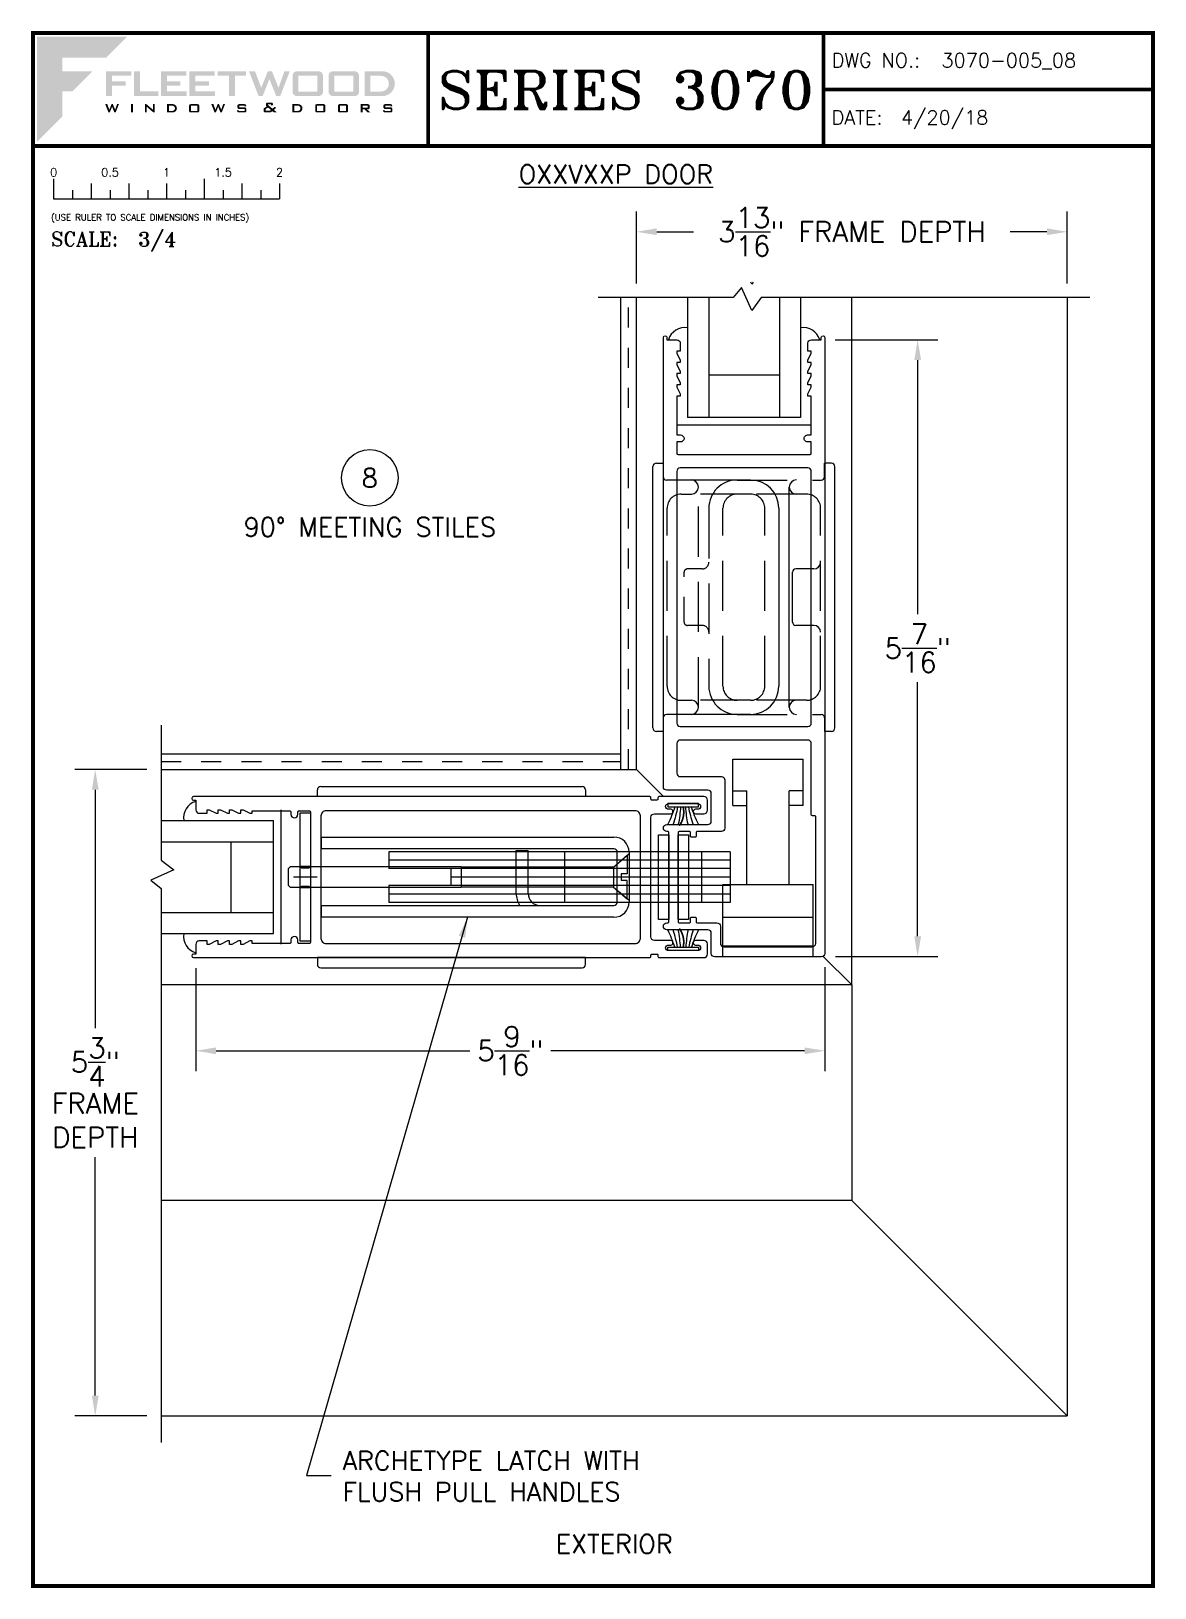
# Paper-space layout 'DETAIL 8' of a CAD drawing. Extents: x 0.3 to 7.8, y 0.1 to 10.4.
# The model-space entities are those that its viewports show. They can reach past a viewport. Long polylines and large blocks are cut down to what shows.
import ezdxf
from ezdxf.enums import TextEntityAlignment as Align

# ---------------------------------------------------------------- set-up
doc = ezdxf.new("R2010")
doc.units = 0
doc.header["$MEASUREMENT"] = 0
doc.linetypes.add('HIDDEN', pattern=[0.375, 0.25, -0.125])
doc.layers.get('0').update_dxf_attribs({"linetype": 'CONTINUOUS'})
doc.layers.get('DEFPOINTS').update_dxf_attribs({"color": 1, "linetype": 'CONTINUOUS'})
for name, color, linetype in [('DIM', 7, 'CONTINUOUS'), ('FLUSH_PULLS', 5, 'CONTINUOUS'), ('GLASS-VINYL', 7, 'CONTINUOUS'), ('MISC', 7, 'CONTINUOUS'), ('SEAL', 7, 'CONTINUOUS'), ('SILL-PAN', 7, 'CONTINUOUS'), ('TEXT', 7, 'CONTINUOUS'), ('VENT', 5, 'CONTINUOUS')]:
    doc.layers.add(name, color=color, linetype=linetype)
doc.layers.add('VP', color=40, linetype='CONTINUOUS', plot=False)
doc.layers.get('VP').off()
doc.styles.add('ROMANS', font='romans')
doc.styles.add('ROMANT', font='romant')
doc.styles.add('SIMPLEX-094', font='simplex.shx', dxfattribs={"height": 0.094})
doc.styles.get("Standard").update_dxf_attribs({"font": 'simplex.shx'})
doc.dimstyles.new('THREE-QUARTER SCALE', dxfattribs={"dimscale": 0.75, "dimtxt": 0.18, "dimasz": 0.18, "dimexe": 0.18, "dimexo": 0.125, "dimgap": 0.09, "dimtad": 0, "dimtih": 1, "dimtoh": 1, "dimdec": 4, "dimlfac": 1.333, "dimzin": 0, "dimdsep": 46, "dimlunit": 4, "dimtxsty": 'Standard', "dimcen": 0.09, "dimadec": 0, "dimazin": 0, "dimtfac": 1, "dimtdec": 4, "dimtofl": 0, "dimtmove": 0, "dimatfit": 3, "dimfxl": 0, "dimtolj": 1, "dimtzin": 0, "dimarcsym": 0})

# ---------------------------------------------------------------- blocks, each defined once
blk = doc.blocks.new('*D65')
at = {"layer": 'DEFPOINTS', "color": 0}
for p in [(5.548, 8.4), (6.188, 8.4), (5.549, 4.304)]:
    blk.add_point(p, dxfattribs=at)
at = {"layer": 'TEXT', "color": 0, "lineweight": -2}
for p, q in [((5.641, 8.4), (6.323, 8.4)), ((6.188, 8.265), (6.188, 6.577)), ((6.188, 4.439), (6.188, 6.127)), ((5.643, 4.304), (6.323, 4.304))]:
    blk.add_line(p, q, dxfattribs=at)
at = {"layer": 'TEXT', "color": 0}
for points in [[(6.166, 8.265), (6.211, 8.265), (6.188, 8.4)], [(6.166, 4.439), (6.211, 4.439), (6.188, 4.304)]]:
    blk.add_solid(points, dxfattribs=at)
at = {"layer": 'TEXT', "color": 0, "insert": (6.188, 6.352), "char_height": 0.135, "attachment_point": 5}
blk.add_mtext('\\A1;5{\\H1.000000x;\\S7/16;}"', dxfattribs=at)
blk = doc.blocks.new('*D66')
at = {"layer": 'DEFPOINTS', "color": 0}
for p in [(1.394, 4.321), (5.572, 4.326), (5.572, 3.679)]:
    blk.add_point(p, dxfattribs=at)
at = {"layer": 'TEXT', "color": 0, "lineweight": -2}
for p, q in [((1.394, 4.227), (1.394, 3.544)), ((5.572, 4.233), (5.572, 3.544)), ((1.529, 3.679), (3.213, 3.679)), ((5.437, 3.679), (3.753, 3.679))]:
    blk.add_line(p, q, dxfattribs=at)
at = {"layer": 'TEXT', "color": 0}
for points in [[(1.529, 3.701), (1.529, 3.656), (1.394, 3.679)], [(5.437, 3.701), (5.437, 3.656), (5.572, 3.679)]]:
    blk.add_solid(points, dxfattribs=at)
at = {"layer": 'TEXT', "color": 0, "insert": (3.483, 3.679), "char_height": 0.135, "attachment_point": 5}
blk.add_mtext('\\A1;5{\\H1.000000x;\\S9/16;}"', dxfattribs=at)
blk = doc.blocks.new('Fleetwood_Logo_6-10-15')
h = blk.add_hatch(color=154)
h.dxf.hatch_style = 1
h.paths.add_polyline_path([(0.2526, -0.0017), (0.0019, -0.0017), (0.0019, -0.2942), (0.0725, -0.2236), (0.0725, -0.1535), (0.1007, -0.1535), (0.1567, -0.0976), (0.0725, -0.0976), (0.0725, -0.0596), (0.1946, -0.0596)])
h = blk.add_hatch(color=251)
h.dxf.hatch_style = 1
h.paths.add_polyline_path([(0.2487, -0.1256), (0.2112, -0.1256), (0.2112, -0.1102), (0.2647, -0.1102), (0.2647, -0.0976), (0.1946, -0.0976), (0.1946, -0.1667), (0.2112, -0.1667), (0.2112, -0.1377), (0.2487, -0.1377)])
h = blk.add_hatch(color=251)
h.dxf.hatch_style = 1
h.paths.add_polyline_path([(0.2886, -0.0976), (0.272, -0.0976), (0.272, -0.1667), (0.3401, -0.1667), (0.3401, -0.1535), (0.2886, -0.1535)])
h = blk.add_hatch(color=251)
h.dxf.hatch_style = 1
h.paths.add_polyline_path([(0.4175, -0.0976), (0.3474, -0.0976), (0.3474, -0.1667), (0.4185, -0.1667), (0.4185, -0.1534), (0.364, -0.1534), (0.364, -0.1377), (0.4015, -0.1377), (0.4015, -0.1256), (0.364, -0.1256), (0.364, -0.1102), (0.4175, -0.1102)])
h = blk.add_hatch(color=251)
h.dxf.hatch_style = 1
h.paths.add_polyline_path([(0.4965, -0.0976), (0.4264, -0.0976), (0.4264, -0.1667), (0.4975, -0.1667), (0.4975, -0.1534), (0.443, -0.1534), (0.443, -0.1377), (0.4804, -0.1377), (0.4804, -0.1256), (0.443, -0.1256), (0.443, -0.1102), (0.4965, -0.1102)])
h = blk.add_hatch(color=251)
h.dxf.hatch_style = 1
h.paths.add_polyline_path([(0.5842, -0.0976), (0.5054, -0.0976), (0.5054, -0.1102), (0.5365, -0.1102), (0.5365, -0.1667), (0.5531, -0.1667), (0.5531, -0.1102), (0.5842, -0.1102)])
h = blk.add_hatch(color=251)
h.dxf.hatch_style = 1
h.paths.add_polyline_path([(0.6089, -0.0976), (0.5921, -0.0976), (0.6188, -0.1667), (0.63, -0.1667), (0.6489, -0.1192), (0.6679, -0.1667), (0.6789, -0.1667), (0.7056, -0.0976), (0.6908, -0.0976), (0.6742, -0.1433), (0.6558, -0.0976), (0.6446, -0.0976), (0.6261, -0.1433)])
h = blk.add_hatch(color=251)
h.dxf.hatch_style = 1
h.paths.add_polyline_path([(0.7853, -0.0976), (0.726, -0.0976, 0.414214), (0.7133, -0.1102), (0.7133, -0.154, 0.414214), (0.726, -0.1667), (0.7853, -0.1667, 0.414214), (0.798, -0.154), (0.798, -0.1102, 0.414214)])
h.paths.add_polyline_path([(0.7819, -0.1102), (0.7819, -0.154), (0.7294, -0.154), (0.7294, -0.1102)], flags=16)
h = blk.add_hatch(color=251)
h.dxf.hatch_style = 1
h.paths.add_polyline_path([(0.8856, -0.0976), (0.8262, -0.0976, 0.414214), (0.8136, -0.1102), (0.8136, -0.154, 0.414214), (0.8262, -0.1667), (0.8856, -0.1667, 0.414214), (0.8982, -0.154), (0.8982, -0.1102, 0.414214)])
h.paths.add_polyline_path([(0.8822, -0.1102), (0.8822, -0.154), (0.8296, -0.154), (0.8296, -0.1102)], flags=16)
h = blk.add_hatch(color=251)
h.dxf.hatch_style = 1
h.paths.add_polyline_path([(0.9632, -0.0976), (0.914, -0.0976), (0.914, -0.1667), (0.9632, -0.1667, 1)])
h.paths.add_polyline_path([(0.9301, -0.1102), (0.9593, -0.1102, -1), (0.9593, -0.154), (0.9301, -0.154)], flags=16)
h = blk.add_hatch(color=7)
h.dxf.hatch_style = 1
h.paths.add_polyline_path([(0.2301, -0.1891), (0.2251, -0.1891), (0.2196, -0.2043), (0.2134, -0.1891), (0.2097, -0.1891), (0.2035, -0.2043), (0.1978, -0.1891), (0.1922, -0.1891), (0.2011, -0.2121), (0.2048, -0.2121), (0.2112, -0.1963), (0.2175, -0.2121), (0.2212, -0.2121)])
h = blk.add_hatch(color=7)
h.dxf.hatch_style = 1
h.paths.add_polyline_path([(0.2691, -0.1891), (0.2637, -0.1891), (0.2637, -0.2118), (0.2637, -0.2121), (0.2691, -0.2121)])
h = blk.add_hatch(color=7)
h.dxf.hatch_style = 1
h.paths.add_polyline_path([(0.3077, -0.1964), (0.3259, -0.2121), (0.3298, -0.2121), (0.3298, -0.1891), (0.325, -0.1891), (0.325, -0.2047), (0.3067, -0.1891), (0.3029, -0.1891), (0.3029, -0.2121), (0.3077, -0.2121)])
h = blk.add_hatch(color=7)
h.dxf.hatch_style = 1
h.paths.add_polyline_path([(0.3801, -0.1891), (0.3637, -0.1891), (0.3637, -0.2121), (0.3801, -0.2121, 1)])
h.paths.add_polyline_path([(0.3691, -0.2079), (0.3691, -0.1933), (0.3788, -0.1933, -1), (0.3788, -0.2079)], flags=16)
h = blk.add_hatch(color=7)
h.dxf.hatch_style = 1
h.paths.add_polyline_path([(0.4537, -0.2079), (0.4537, -0.1933, 0.414214), (0.4495, -0.1891), (0.4297, -0.1891, 0.414214), (0.4255, -0.1933), (0.4255, -0.2079, 0.414214), (0.4297, -0.2121), (0.4495, -0.2121, 0.414214)])
h.paths.add_polyline_path([(0.4308, -0.2079), (0.4308, -0.1933), (0.4484, -0.1933), (0.4484, -0.2079)], flags=16)
h = blk.add_hatch(color=7)
h.dxf.hatch_style = 1
h.paths.add_polyline_path([(0.5253, -0.1891), (0.5203, -0.1891), (0.5148, -0.2043), (0.5087, -0.1891), (0.5049, -0.1891), (0.4988, -0.2043), (0.493, -0.1891), (0.4874, -0.1891), (0.4963, -0.2121), (0.5001, -0.2121), (0.5064, -0.1963), (0.5127, -0.2121), (0.5164, -0.2121)])
h = blk.add_hatch(color=7)
h.dxf.hatch_style = 1
h.paths.add_polyline_path([(0.5801, -0.1891), (0.5643, -0.1891, 0.414214), (0.56, -0.1933), (0.56, -0.1981, 0.414214), (0.5643, -0.2024), (0.58, -0.2024), (0.58, -0.2078), (0.5637, -0.2078), (0.5637, -0.2052), (0.5591, -0.2062), (0.5591, -0.2078, 0.414214), (0.5634, -0.2121), (0.5805, -0.2121, 0.414214), (0.5848, -0.2078), (0.5848, -0.2024, 0.414214), (0.5805, -0.1982), (0.5648, -0.1982), (0.5648, -0.193), (0.5798, -0.193), (0.5798, -0.1958), (0.5843, -0.1948), (0.5843, -0.1933, 0.414214)])
h = blk.add_hatch(color=7)
h.dxf.hatch_style = 1
h.paths.add_polyline_path([(0.645, -0.1913, -0.222262), (0.6447, -0.1906), (0.6447, -0.1892), (0.6535, -0.1892), (0.6535, -0.193), (0.6587, -0.1918), (0.6587, -0.189, 0.414214), (0.6544, -0.1847), (0.6437, -0.1847, 0.414214), (0.6394, -0.189), (0.6394, -0.1922, 0.222262), (0.6407, -0.1948), (0.6415, -0.1955), (0.6345, -0.1998, 0.260684), (0.6329, -0.2027), (0.6329, -0.2078, 0.414214), (0.6372, -0.2121), (0.6514, -0.2121, 0.17577), (0.6536, -0.2113), (0.657, -0.2085), (0.6614, -0.2121), (0.6699, -0.2121), (0.6613, -0.2049), (0.6676, -0.1997), (0.6637, -0.1964), (0.6574, -0.2017)])
h.paths.add_polyline_path([(0.6532, -0.2052), (0.6509, -0.2072, -0.17577), (0.6502, -0.2074), (0.6382, -0.2074), (0.6382, -0.2033, -0.260684), (0.6387, -0.2025), (0.6451, -0.1985)], flags=16)
h = blk.add_hatch(color=7)
h.dxf.hatch_style = 1
h.paths.add_polyline_path([(0.7294, -0.1891), (0.713, -0.1891), (0.713, -0.2121), (0.7294, -0.2121, 1)])
h.paths.add_polyline_path([(0.7184, -0.2079), (0.7184, -0.1933), (0.7281, -0.1933, -1), (0.7281, -0.2079)], flags=16)
h = blk.add_hatch(color=7)
h.dxf.hatch_style = 1
h.paths.add_polyline_path([(0.8045, -0.2079), (0.8045, -0.1933, 0.414214), (0.8003, -0.1891), (0.7805, -0.1891, 0.414214), (0.7763, -0.1933), (0.7763, -0.2079, 0.414214), (0.7805, -0.2121), (0.8003, -0.2121, 0.414214)])
h.paths.add_polyline_path([(0.7816, -0.2079), (0.7816, -0.1933), (0.7992, -0.1933), (0.7992, -0.2079)], flags=16)
h = blk.add_hatch(color=7)
h.dxf.hatch_style = 1
h.paths.add_polyline_path([(0.8678, -0.2079), (0.8678, -0.1933, 0.414214), (0.8636, -0.1891), (0.8438, -0.1891, 0.414214), (0.8396, -0.1933), (0.8396, -0.2079, 0.414214), (0.8438, -0.2121), (0.8636, -0.2121, 0.414214)])
h.paths.add_polyline_path([(0.8449, -0.2079), (0.8449, -0.1933), (0.8624, -0.1933), (0.8624, -0.2079)], flags=16)
h = blk.add_hatch(color=7)
h.dxf.hatch_style = 1
h.paths.add_polyline_path([(0.9277, -0.1993), (0.9277, -0.1933, 0.414214), (0.9235, -0.1891), (0.9028, -0.1891), (0.9028, -0.2121), (0.9082, -0.2121), (0.9082, -0.2035), (0.9131, -0.2035), (0.9224, -0.2121), (0.9303, -0.2121), (0.9197, -0.2035), (0.9235, -0.2035, 0.414214)])
h.paths.add_polyline_path([(0.9082, -0.1993), (0.9082, -0.1933), (0.9214, -0.1933, -0.414214), (0.9224, -0.1943), (0.9224, -0.1983, -0.414214), (0.9214, -0.1993)], flags=16)
h = blk.add_hatch(color=7)
h.dxf.hatch_style = 1
h.paths.add_polyline_path([(0.9867, -0.1982), (0.971, -0.1982), (0.971, -0.193), (0.9859, -0.193), (0.9859, -0.1958), (0.9905, -0.1948), (0.9905, -0.1933, 0.414214), (0.9863, -0.1891), (0.9705, -0.1891, 0.414214), (0.9662, -0.1933), (0.9662, -0.1981, 0.414214), (0.9705, -0.2024), (0.9862, -0.2024), (0.9862, -0.2078), (0.9699, -0.2078), (0.9699, -0.2052), (0.9653, -0.2062), (0.9653, -0.2078, 0.414214), (0.9696, -0.2121), (0.9867, -0.2121, 0.414214), (0.991, -0.2078), (0.991, -0.2024, 0.414214)])
blk = doc.blocks.new('A-SIZE_P')
at = {"const_width": 0.025}
blk.add_lwpolyline([(0.313, 0.125), (7.751, 0.125), (7.751, 10.437), (0.313, 10.437)], close=True, dxfattribs=at)
for points in [[(2.938, 10.437), (2.938, 9.687)], [(5.563, 10.437), (5.563, 9.687)], [(5.563, 10.062), (7.751, 10.062)], [(0.313, 9.687), (7.751, 9.687)]]:
    blk.add_lwpolyline(points, dxfattribs=at)
at = {"xscale": 2.387023416083395, "yscale": 2.387023416083395, "zscale": 2.387023416083395}
blk.add_blockref('Fleetwood_Logo_6-10-15', (0.334, 10.416), dxfattribs=at)
for s, style, p in [('DWG NO.:', 'SIMPLEX-094', (5.617, 10.209)), ('DATE:', 'SIMPLEX-094', (5.616, 9.829)), ('SCALE:', 'ROMANT', (0.433, 9.022))]:
    blk.add_text(s, height=0.094, dxfattribs=dict(style=style)).set_placement(p)
for tag, p, style in [('DWG_NO', (6.346, 10.209), 'SIMPLEX-094'), ('DATE', (6.077, 9.829), 'SIMPLEX-094'), ('SCALE', (1.011, 9.02), 'ROMANT')]:
    blk.add_attdef(tag, p, '', height=0.094, dxfattribs=dict(style=style))
for tag, height, style, width, p, p2 in [('DWG_NO_F', 0.094, 'SIMPLEX-094', 1.745692, (6.347, 10.209), (7.683, 10.209)), ('PRODUCT', 0.25, 'ROMANT', 1.390728, (3.001, 9.934), (5.5, 9.934))]:
    blk.add_attdef(tag, text='', height=height, dxfattribs=dict(style=style, width=width)).set_placement(p, p2, align=Align.FIT)
blk = doc.blocks.new('*D111')
at = {"layer": 'DEFPOINTS', "color": 0}
for p in [(1.164, 5.547), (0.726, 1.254), (1.164, 1.254)]:
    blk.add_point(p, dxfattribs=at)
at = {"layer": 'TEXT', "color": 0, "lineweight": -2}
for p, q in [((1.07, 5.547), (0.591, 5.547)), ((0.726, 5.412), (0.726, 3.828)), ((0.726, 1.389), (0.726, 2.973)), ((1.07, 1.254), (0.591, 1.254))]:
    blk.add_line(p, q, dxfattribs=at)
at = {"layer": 'TEXT', "color": 0}
for points in [[(0.704, 5.412), (0.749, 5.412), (0.726, 5.547)], [(0.704, 1.389), (0.749, 1.389), (0.726, 1.254)]]:
    blk.add_solid(points, dxfattribs=at)
at = {"layer": 'TEXT', "color": 0, "insert": (0.726, 3.401), "char_height": 0.135, "attachment_point": 5}
blk.add_mtext('\\A1;5{\\H1.000000x;\\S3/4;}"\\PFRAME\\PDEPTH', dxfattribs=at)
blk = doc.blocks.new('*D112')
at = {"layer": 'DEFPOINTS', "color": 0}
for p in [(7.182, 9.117), (4.32, 8.68), (7.182, 8.68)]:
    blk.add_point(p, dxfattribs=at)
at = {"layer": 'MISC', "color": 0, "lineweight": -2}
for p, q in [((4.32, 8.774), (4.32, 9.252)), ((7.182, 8.774), (7.182, 9.252)), ((4.455, 9.117), (4.7, 9.117)), ((7.047, 9.117), (6.802, 9.117))]:
    blk.add_line(p, q, dxfattribs=at)
at = {"layer": 'MISC', "color": 0}
for points in [[(4.455, 9.14), (4.455, 9.095), (4.32, 9.117)], [(7.047, 9.14), (7.047, 9.095), (7.182, 9.117)]]:
    blk.add_solid(points, dxfattribs=at)
at = {"layer": 'MISC', "color": 0, "insert": (5.751, 9.117), "char_height": 0.135, "attachment_point": 5}
blk.add_mtext('\\A1;3{\\H1.000000x;\\S13/16;}" FRAME DEPTH', dxfattribs=at)
blk = doc.blocks.new('Three Quarter')
for p, q in [((0.137, -0.219), (0.137, -0.35)), ((0.262, -0.294), (0.262, -0.35)), ((0.387, -0.249), (0.387, -0.35)), ((0.512, -0.294), (0.512, -0.35)), ((0.637, -0.249), (0.637, -0.35)), ((0.762, -0.294), (0.762, -0.35)), ((0.887, -0.249), (0.887, -0.35)), ((1.012, -0.294), (1.012, -0.35)), ((1.137, -0.219), (1.137, -0.35)), ((1.262, -0.294), (1.262, -0.35)), ((1.387, -0.249), (1.387, -0.35)), ((1.512, -0.294), (1.512, -0.35)), ((1.637, -0.249), (1.637, -0.35)), ((0.137, -0.35), (1.637, -0.35))]:
    blk.add_line(p, q)
for s, p in [('0', (0.137, -0.219)), ('0.5', (0.512, -0.219)), ('1', (0.887, -0.219)), ('1.5', (1.262, -0.219)), ('2', (1.637, -0.219))]:
    blk.add_text(s, height=0.055).set_placement(p, align=Align.BOTTOM_CENTER)
at = {"style": 'ROMANS'}
blk.add_text('(USE RULER TO SCALE DIMENSIONS IN INCHES)', height=0.04115, dxfattribs=at).set_placement((0.12, -0.495))
blk = doc.blocks.new('sectball')
blk.add_circle((0, 0), 0.125)
blk.add_attdef('NO', text='', height=0.062).set_placement((0, 0), align=Align.MIDDLE_CENTER)
for tag, p in [('LINE1', (0, -0.2588)), ('LINE2', (0, -0.3864)), ('LINE3', (0, -0.5214))]:
    blk.add_attdef(tag, text='', height=0.078).set_placement(p, align=Align.CENTER)
blk = doc.blocks.new('A$C38BD2A69')
at = {"layer": 'FLUSH_PULLS'}
for p, q in [((0, 0.03), (0, 2.345)), ((0.03, 2.375), (0.09, 2.375)), ((0.09, 2.375), (0.09, 0)), ((0.865, 2.225), (0.12, 2.225)), ((1.115, 1.975), (1.115, 0.4)), ((0.865, 0.15), (0.12, 0.15)), ((0.09, 0), (0.03, 0))]:
    blk.add_line(p, q, dxfattribs=at)
at = {"layer": 'FLUSH_PULLS', "linetype": 'HIDDEN'}
for p, q in [((0.25, 2.1), (0.34, 2.1)), ((0.865, 2.1), (0.34, 2.1)), ((0.403, 0.213), (0.403, 2.163)), ((0.125, 0.4), (0.125, 1.975)), ((0.99, 0.4), (0.99, 1.975)), ((0.25, 0.275), (0.34, 0.275)), ((0.865, 0.275), (0.34, 0.275))]:
    blk.add_line(p, q, dxfattribs=at)
at = {"layer": 'FLUSH_PULLS'}
for centre, radius, start, end in [((0.03, 2.345), 0.03, 90, 180), ((0.12, 2.255), 0.03, 180, 270), ((0.34, 2.163), 0.0625, 0, 90), ((0.865, 1.975), 0.25, 0, 90), ((0.34, 2.163), 0.0625, 270, 0), ((0.865, 0.4), 0.25, 270, 0), ((0.12, 0.12), 0.03, 90, 180), ((0.34, 0.213), 0.0625, 0, 90), ((0.34, 0.213), 0.0625, 270, 360), ((0.03, 0.03), 0.03, 180, 270)]:
    blk.add_arc(centre, radius, start, end, dxfattribs=at)
at = {"layer": 'FLUSH_PULLS', "linetype": 'HIDDEN'}
for centre, start, end in [((0.25, 1.975), 90, 180), ((0.865, 1.975), 0, 90), ((0.25, 0.4), 180, 270), ((0.865, 0.4), 270, 0)]:
    blk.add_arc(centre, 0.125, start, end, dxfattribs=at)
blk = doc.blocks.new('A$C1E0F2519')
at = {"layer": 'FLUSH_PULLS'}
for p, q in [((1.245, 2.255), (1.245, 2.375)), ((1.305, 2.375), (1.245, 2.375)), ((1.335, 0.03), (1.335, 2.345)), ((0.932, 0.213), (0.932, 2.163)), ((1.245, 0.12), (1.245, 0)), ((1.305, 0), (1.245, 0))]:
    blk.add_line(p, q, dxfattribs=at)
at = {"layer": 'FLUSH_PULLS', "linetype": 'HIDDEN'}
for p, q in [((0.47, 2.225), (1.215, 2.225)), ((1.085, 2.1), (0.47, 2.1)), ((0.995, 2.1), (0.995, 2.1)), ((0.22, 1.975), (0.22, 0.4)), ((0.345, 0.4), (0.345, 1.975)), ((1.21, 0.4), (1.21, 1.975)), ((1.085, 0.275), (0.47, 0.275)), ((0.47, 0.15), (1.215, 0.15)), ((0.995, 0.275), (0.995, 0.275))]:
    blk.add_line(p, q, dxfattribs=at)
at = {"layer": 'FLUSH_PULLS', "linetype": 'HIDDEN', "ltscale": 0.5}
for p, q in [((0, 0.968), (0, 1.408)), ((0.16, 1.438), (0.03, 1.438)), ((0.16, 0.938), (0.03, 0.938))]:
    blk.add_line(p, q, dxfattribs=at)
at = {"layer": 'FLUSH_PULLS', "ltscale": 0.5}
for p, q in [((0.96, 0.968), (0.96, 1.408)), ((1.15, 1.438), (0.99, 1.438)), ((1.15, 0.938), (0.99, 0.938))]:
    blk.add_line(p, q, dxfattribs=at)
at = {"layer": 'FLUSH_PULLS'}
for centre, radius, start, end in [((1.305, 2.345), 0.03, 0, 90), ((0.995, 2.163), 0.0625, 90, 180), ((1.215, 2.255), 0.03, 270, 0), ((0.995, 2.163), 0.0625, 180, 270), ((0.995, 0.213), 0.0625, 90, 180), ((0.995, 0.213), 0.0625, 180, 270), ((1.215, 0.12), 0.03, 0, 90), ((1.215, 0.12), 0.03, 0, 90), ((1.305, 0.03), 0.03, 270, 0)]:
    blk.add_arc(centre, radius, start, end, dxfattribs=at)
at = {"layer": 'FLUSH_PULLS', "linetype": 'HIDDEN'}
for centre, radius, start, end in [((0.47, 1.975), 0.25, 90, 180), ((0.47, 1.975), 0.125, 90, 180), ((1.085, 1.975), 0.125, 0, 90), ((0.47, 0.4), 0.25, 180, 270), ((0.47, 0.4), 0.125, 180, 270), ((1.085, 0.4), 0.125, 270, 0)]:
    blk.add_arc(centre, radius, start, end, dxfattribs=at)
at = {"layer": 'FLUSH_PULLS', "linetype": 'HIDDEN', "ltscale": 0.5}
for centre, radius, start, end in [((0.03, 1.408), 0.03, 90, 180), ((0.16, 1.498), 0.06, 270, 0), ((0.03, 0.968), 0.03, 180, 270), ((0.16, 0.878), 0.06, 0, 90)]:
    blk.add_arc(centre, radius, start, end, dxfattribs=at)
at = {"layer": 'FLUSH_PULLS', "ltscale": 0.5}
for centre, radius, start, end in [((0.99, 1.408), 0.03, 90, 180), ((1.15, 1.498), 0.06, 270, 0), ((0.99, 0.968), 0.03, 180, 270), ((1.15, 0.878), 0.06, 0, 90)]:
    blk.add_arc(centre, radius, start, end, dxfattribs=at)
blk = doc.blocks.new('A$C2C4402B8')
at = {"color": 7, "linetype": 'Continuous'}
for p, q in [((0, 0.8), (0.64, 0.8)), ((0, 0), (0, 0.8)), ((0.094, 0), (0.094, 0.8)), ((0.349, 0), (0.349, 0.8)), ((0.64, 0.8), (0.64, 0)), ((1.341, 0.713), (1.75, 0.713)), ((1.341, 0.713), (1.341, 0.588)), ((1.471, 0.713), (1.471, 0.588)), ((1.75, 0.713), (1.75, 0.088)), ((0.64, 0.588), (1.471, 0.588)), ((0.64, 0.213), (1.471, 0.213)), ((1.341, 0.088), (1.341, 0.213)), ((1.471, 0.088), (1.471, 0.213)), ((0, 0), (0.64, 0)), ((1.341, 0.088), (1.75, 0.088))]:
    blk.add_line(p, q, dxfattribs=at)
blk = doc.blocks.new('3771 CORNER LEAD STILE')
for points in [[(0.932, -0.038), (0.932, 0.69, -0.414214), (0.992, 0.75), (1.48, 0.75, -0.414214), (1.54, 0.69), (1.54, -0.04, 0.414214), (1.6, -0.1), (9.515, -0.1), (9.555, -0.1, 0.999996), (9.555, -0.036), (9.515, -0.036), (9.515, 0.138, 0.414214), (9.453, 0.2), (9.315, 0.2), (9.315, 0.14), (9.275, 0.14), (9.155, 0.2), (9.115, 0.2), (9.115, 0.14), (9.075, 0.14), (8.955, 0.2), (8.915, 0.2), (8.915, 0.14), (8.875, 0.14), (8.755, 0.2), (8.715, 0.2), (8.715, 0.14), (8.675, 0.14), (8.555, 0.2), (8.515, 0.2), (8.515, 0.14), (7.829, 0.14), (7.829, 0.204, 0.999996), (7.705, 0.204), (7.705, 0.14), (7.505, 0.14, -0.414214), (7.485, 0.16), (7.485, 2.5, -0.414214), (7.505, 2.52), (7.705, 2.52), (7.705, 2.456, 1.000005), (7.829, 2.456), (7.829, 2.52), (8.515, 2.52), (8.515, 2.46), (8.555, 2.46), (8.675, 2.52), (8.715, 2.52), (8.715, 2.46), (8.755, 2.46), (8.875, 2.52), (8.915, 2.52), (8.915, 2.46), (8.955, 2.46), (9.075, 2.52), (9.115, 2.52), (9.115, 2.46), (9.155, 2.46), (9.275, 2.52), (9.315, 2.52), (9.315, 2.46), (9.453, 2.46, 0.414214), (9.515, 2.522), (9.515, 2.696), (9.555, 2.696, 1), (9.555, 2.76), (-1.353, 2.76, 0.414214), (-1.413, 2.7), (-1.413, 0.81, 0.414214), (-1.353, 0.75), (-0.992, 0.75, -0.414214), (-0.932, 0.69), (-0.932, -0.038, 1), (-0.808, -0.038), (-0.808, -0.02, -0.414214), (-0.788, 0), (0.788, 0, -0.414214), (0.808, -0.02), (0.808, -0.038, 1)], [(0.788, 0.48), (0.728, 0.48, 0.414214), (0.708, 0.46), (0.708, 0.4, 0.414214), (0.728, 0.38), (0.788, 0.38, -0.414214), (0.808, 0.36), (0.808, 0.18, -0.414214), (0.788, 0.16), (-0.788, 0.16, -0.414214), (-0.808, 0.18), (-0.808, 0.36, -0.414214), (-0.788, 0.38), (-0.728, 0.38, 0.414214), (-0.708, 0.4), (-0.708, 0.46, 0.414214), (-0.728, 0.48), (-0.788, 0.48, -0.414214), (-0.808, 0.5), (-0.808, 0.85, 0.414214), (-0.868, 0.91), (-1.173, 0.91, -0.414214), (-1.233, 0.97), (-1.233, 2.53, -0.381225), (-1.173, 2.6), (1.067, 2.6, -0.414214), (1.087, 2.58), (1.087, 2.54, 0.414214), (1.107, 2.52), (2.367, 2.52, -0.414214), (2.427, 2.46), (2.427, 0.2, -0.414214), (2.367, 0.14), (1.84, 0.14, -0.414214), (1.78, 0.2), (1.78, 0.93, 0.414214), (1.72, 0.99), (0.868, 0.99, 0.414214), (0.808, 0.93), (0.808, 0.5, -0.414214)], [(2.727, 0.14, -0.414214), (2.667, 0.2), (2.667, 2.46, -0.414214), (2.727, 2.52), (7.185, 2.52, -0.414214), (7.245, 2.46), (7.245, 0.2, -0.414214), (7.185, 0.14)]]:
    blk.add_lwpolyline(points, format="xyb", close=True)
blk = doc.blocks.new('*U136')
for centre, radius, start, end in [((-0.303, 1.135), 1.112, 287.4409, 295.9325), ((-0.19, 1.188), 1.16, 280.9256, 288.7507), ((-0.031, 1.124), 1.102, 273.1709, 281.1969), ((-0.031, -1.124), 1.102, 78.8031, 86.8291), ((-0.19, -1.188), 1.16, 71.2493, 79.0744), ((-0.303, -1.135), 1.112, 64.0675, 72.5591)]:
    blk.add_arc(centre, radius, start, end)
at = {"layer": 'SEAL'}
blk.add_lwpolyline([(0, -0.135), (0, 0.135), (0.03, 0.135), (0.03, -0.135)], close=True, dxfattribs=at)
at = {"layer": 'SEAL', "const_width": 0.015}
blk.add_lwpolyline([(0.03, 0, 0.219791), (0.196, 0.034)], format="xyb", dxfattribs=at)
at = {"flags": 9}
for tag, p in [('MANUFACTURER_PART_#', (0, -0.199)), ('FLEETWOOD_PART_#', (-0.001, -0.249))]:
    blk.add_attdef(tag, p, '', height=0.0312, dxfattribs=at)
blk = doc.blocks.new('Archetype_Latch_for_3707')
for p, q in [((-2.954, 0.713), (-2.954, 0.773)), ((-0.579, 0.713), (-2.954, 0.713)), ((-2.924, 0.803), (-0.609, 0.803)), ((-0.579, 0.773), (-0.579, 0.713)), ((-3.106, -0.568), (-3.106, 0.568)), ((-3.106, 0.568), (-3.016, 0.568)), ((-3.016, 0.568), (-3.016, -0.568)), ((-2.918, 0.25), (-2.918, 0.355)), ((-2.918, 0.355), (-0.328, 0.355)), ((-0.328, 0.25), (-2.918, 0.25)), ((0.7, 0.225), (-2.32, 0.225)), ((-2.32, 0.225), (-2.32, 0.075)), ((0.7, 0.15), (-2.32, 0.15)), ((-1.193, 0.235), (-1.088, 0.235)), ((-1.193, -0.145), (-1.193, 0.235)), ((-1.088, -0.145), (-1.088, 0.235)), ((-0.762, -0.225), (-0.762, 0.225)), ((-0.332, 0.089), (-0.211, 0.193)), ((-0.298, -0.22), (-0.298, 0.22)), ((-0.211, 0.193), (-0.211, 0.03)), ((-0.193, 0.22), (-0.193, -0.22)), ((0.45, -0.225), (0.45, 0.225)), ((0.7, 0.225), (0.7, -0.225)), ((-3.211, 0.075), (-3.193, 0.093)), ((-3.211, -0.075), (-3.211, 0.075)), ((-3.193, 0.093), (-1.68, 0.093)), ((0.7, 0.075), (-2.32, 0.075)), ((-1.768, -0.075), (-1.768, 0.075)), ((0.7, 0), (-1.768, 0)), ((-1.68, 0.093), (-1.68, -0.093)), ((-0.332, 0.089), (-1.68, 0.089)), ((-0.332, 0.089), (-0.332, -0.089)), ((-0.264, 0.03), (-0.264, -0.03)), ((-0.211, 0.03), (-0.264, 0.03)), ((-3.193, -0.093), (-3.211, -0.075)), ((-1.68, -0.093), (-3.193, -0.093)), ((0.7, -0.075), (-2.32, -0.075)), ((-2.32, -0.075), (-2.32, -0.225)), ((-0.332, -0.089), (-1.68, -0.089)), ((-0.332, -0.089), (-0.211, -0.192)), ((-0.211, -0.03), (-0.264, -0.03)), ((-0.211, -0.192), (-0.211, -0.03)), ((-2.918, -0.355), (-2.918, -0.25)), ((-2.918, -0.25), (-0.328, -0.25)), ((0.7, -0.15), (-2.32, -0.15)), ((0.7, -0.225), (-2.32, -0.225)), ((-0.328, -0.355), (-2.918, -0.355)), ((-0.328, -0.355), (-0.983, -0.355)), ((-3.016, -0.568), (-3.106, -0.568)), ((-0.579, -0.713), (-2.954, -0.713)), ((-2.954, -0.713), (-2.954, -0.773)), ((-2.924, -0.803), (-0.609, -0.803)), ((-0.579, -0.773), (-0.579, -0.713))]:
    blk.add_line(p, q)
at = {"ltscale": 0.5}
for p, q in [((-0.193, 0.205), (-0.286, 0.125)), ((-3.016, 0.095), (-3.106, 0.095)), ((-3.106, 0.095), (-3.091, 0.08)), ((-3.031, 0.08), (-3.091, 0.08)), ((-3.016, 0.095), (-3.031, 0.08)), ((-3.091, -0.08), (-3.106, -0.095)), ((-3.016, -0.095), (-3.106, -0.095)), ((-3.091, -0.08), (-3.031, -0.08)), ((-3.031, -0.08), (-3.016, -0.095)), ((-0.286, -0.125), (-0.193, -0.205))]:
    blk.add_line(p, q, dxfattribs=at)
at = {"ltscale": 0.3}
blk.add_line((-2.956, 0), (-3.166, 0), dxfattribs=at)
for centre, radius, start, end in [((-2.924, 0.773), 0.03, 90, 180), ((-0.609, 0.773), 0.03, 0, 90), ((-0.328, 0.22), 0.135, 0, 90), ((-0.328, 0.22), 0.03, 360, 90), ((-0.983, -0.145), 0.21, 180, 210), ((-0.983, -0.145), 0.105, 180, 270), ((-0.328, -0.22), 0.03, 270, 360), ((-0.328, -0.22), 0.135, 270, 0), ((-2.924, -0.773), 0.03, 180, 270), ((-0.609, -0.773), 0.03, 270, 360)]:
    blk.add_arc(centre, radius, start, end)
blk = doc.blocks.new('3707_Lock_Stile_Archetype_Female_Yoke_wLatch')
for points in [[(-4.031, 0.681), (-4.031, 0.596, 0.414214), (-4, 0.565), (-3.931, 0.565), (-3.931, 0.597), (-3.911, 0.597), (-3.851, 0.565), (-3.831, 0.565), (-3.831, 0.597), (-3.811, 0.597), (-3.751, 0.565), (-3.731, 0.565), (-3.731, 0.597), (-3.711, 0.597), (-3.651, 0.565), (-3.631, 0.565), (-3.631, 0.597), (-3.611, 0.597), (-3.551, 0.565), (-3.531, 0.565), (-3.531, 0.588), (-3.198, 0.588, -0.414214), (-3.188, 0.578), (-3.188, 0.556, 1), (-3.126, 0.556), (-3.126, 0.578, -0.414214), (-3.116, 0.588), (-3.026, 0.588, -0.414214), (-3.016, 0.578), (-3.016, -0.578, -0.414214), (-3.026, -0.588), (-3.116, -0.588, -0.414214), (-3.126, -0.578), (-3.126, -0.556, 1), (-3.188, -0.556), (-3.188, -0.578, -0.414214), (-3.198, -0.588), (-3.531, -0.588), (-3.531, -0.565), (-3.551, -0.565), (-3.611, -0.597), (-3.631, -0.597), (-3.631, -0.565), (-3.651, -0.565), (-3.711, -0.597), (-3.731, -0.597), (-3.731, -0.565), (-3.751, -0.565), (-3.811, -0.597), (-3.831, -0.597), (-3.831, -0.565), (-3.851, -0.565), (-3.911, -0.597), (-3.931, -0.597), (-3.931, -0.565), (-4, -0.565, 0.414214), (-4.031, -0.596), (-4.031, -0.681), (-4.051, -0.681, 1), (-4.051, -0.713), (-0.01, -0.713, 0.414214), (0, -0.703), (0, -0.692, -0.414214), (0.01, -0.682), (0.053, -0.682, -0.414214), (0.062, -0.692), (0.062, -0.703, 0.414214), (0.073, -0.713), (0.469, -0.713, 0.414214), (0.5, -0.682), (0.5, -0.592, 0.414214), (0.469, -0.561), (0.395, -0.561, 1.000009), (0.395, -0.601), (0.415, -0.601, -1), (0.415, -0.651), (0.155, -0.651, -1), (0.155, -0.601), (0.175, -0.601, 1.000009), (0.175, -0.561), (0.031, -0.561, -0.414214), (0, -0.53), (0, 0.53, -0.414214), (0.031, 0.561), (0.175, 0.561, 1.000009), (0.175, 0.601), (0.155, 0.601, -1), (0.155, 0.651), (0.415, 0.651, -1), (0.415, 0.601), (0.395, 0.601, 1.000009), (0.395, 0.561), (0.469, 0.561, 0.414214), (0.5, 0.592), (0.5, 0.682, 0.414214), (0.469, 0.713), (0.073, 0.713, 0.414214), (0.062, 0.703), (0.062, 0.692, -0.414214), (0.053, 0.682), (0.01, 0.682, -0.414214), (0, 0.692), (0, 0.703, 0.414214), (-0.01, 0.713), (-4.051, 0.713, 1), (-4.051, 0.681)], [(-2.922, 0.542), (-2.922, -0.542, 0.414214), (-2.876, -0.588), (-0.14, -0.588, 0.414214), (-0.094, -0.542), (-0.094, 0.542, 0.414214), (-0.14, 0.588), (-2.876, 0.588, 0.414214)]]:
    blk.add_lwpolyline(points, format="xyb", close=True)
blk.add_blockref('Archetype_Latch_for_3707', (0, 0))
at = {"layer": 'SEAL', "xscale": -1, "rotation": 90}
blk.add_blockref('*U136', (0.285, 0.651), dxfattribs=at)
at = {"layer": 'SEAL', "rotation": 90.00000000000001}
blk.add_blockref('*U136', (0.285, -0.651), dxfattribs=at)

msp = doc.modelspace()

# ---------------------------------------------------------------- linework, layer by layer
for p, q in [((12.53807, 1.35469), (12.53807, 7.43907)), ((12.53807, 1.35469), (6.4216, 1.35469)), ((12.53807, 1.35469), (12.53807, -0.55331)), ((12.53807, -0.55331), (6.4216, -0.55331))]:
    msp.add_line(p, q)
at = {"color": 7}
for points in [[(6.15677, 3.65378), (6.15677, 2.4588), (6.271, 2.37453), (6.06712, 2.28307), (6.15677, 2.2088), (6.15677, -2.69731)], [(6.4216, 3.65378), (6.4216, 2.4588), (6.53583, 2.37453), (6.33195, 2.28307), (6.4216, 2.2088), (6.4216, -2.69731)]]:
    msp.add_lwpolyline(points, dxfattribs=at)
for points in [[(10.82493, 1.93369), (10.82493, 2.68369), (10.91893, 2.68369), (10.91893, 1.93369)], [(10.99893, 1.93369), (10.99893, 2.68369), (11.09293, 2.68369), (11.09293, 1.93369)]]:
    msp.add_lwpolyline(points, close=True)
at = {"layer": 'GLASS-VINYL', "color": 7}
for p, q in [((11.08407, 7.43907), (11.08407, 6.37882)), ((11.27157, 7.43907), (11.27157, 6.37882)), ((11.89657, 7.43907), (11.89657, 6.37882)), ((12.08407, 7.43907), (12.08407, 6.37882)), ((11.89657, 6.75382), (11.27157, 6.75382)), ((12.08407, 6.37882), (11.08407, 6.37882)), ((10.98907, 6.31382), (12.17907, 6.31382)), ((7.48061, 2.90369), (7.48061, 1.71369)), ((6.4216, 2.80869), (7.41561, 2.80869)), ((7.41561, 1.80869), (7.41561, 2.80869)), ((6.4216, 2.62119), (7.41561, 2.62119)), ((7.04061, 1.99619), (7.04061, 2.62119)), ((6.4216, 1.99619), (7.41561, 1.99619)), ((6.4216, 1.80869), (7.41561, 1.80869))]:
    msp.add_line(p, q, dxfattribs=at)
at = {"layer": 'GLASS-VINYL'}
for points in [[(14.64462, 7.6718), (11.73649, 7.6718), (11.65222, 7.55756), (11.56076, 7.76144), (11.48649, 7.6718), (10.29114, 7.6718)], [(14.64462, 7.43907), (11.73649, 7.43907), (11.65222, 7.32484), (11.56076, 7.52872), (11.48649, 7.43907), (10.29114, 7.43907)]]:
    msp.add_lwpolyline(points, dxfattribs=at)
at = {"layer": 'GLASS-VINYL', "color": 7}
for centre, start, end in [((11.05954, 7.02076), 80.75972, 162.645769), ((12.1086, 7.02076), 17.354231, 99.24028), ((6.77367, 2.83322), 107.354231, 189.24028), ((6.77367, 1.78416), 170.75972, 252.645769)]:
    msp.add_arc(centre, 0.15276, start, end, dxfattribs=at)
at = {"layer": 'MISC'}
for p, q in [((10.87108, 3.02169), (10.63007, 3.26269)), ((12.53807, 1.35469), (12.28553, 1.60724)), ((14.44607, -2.46131), (12.53807, -0.55331))]:
    msp.add_line(p, q, dxfattribs=at)
at = {"layer": 'SILL-PAN'}
for p, q in [((10.49107, 7.43907), (10.49107, 3.26268)), ((10.63007, 3.26268), (10.63007, 7.43907)), ((14.44607, 7.43907), (14.44607, -2.46131)), ((14.44607, 7.43907), (14.44607, -2.46131)), ((6.4216, 3.40168), (10.49107, 3.40168)), ((6.4216, 3.26269), (10.63007, 3.26268)), ((6.4216, 3.26268), (10.49107, 3.26268)), ((6.4216, -2.46131), (14.44607, -2.46131))]:
    msp.add_line(p, q, dxfattribs=at)
at = {"layer": 'SILL-PAN', "linetype": 'HIDDEN', "ltscale": 0.25}
for p, q in [((10.56057, 3.26268), (10.56057, 7.43907)), ((6.4216, 3.33218), (10.49107, 3.33218))]:
    msp.add_line(p, q, dxfattribs=at)

# ---------------------------------------------------------------- block references
at = {"rotation": 90}
msp.add_blockref('A$C2C4402B8', (12.19616, 1.60232), dxfattribs=at)
at = {"layer": 'FLUSH_PULLS'}
for name, p in [('A$C38BD2A69', (10.77691, 3.59932)), ('A$C1E0F2519', (11.05191, 3.59932))]:
    msp.add_blockref(name, p, dxfattribs=at)
at = {"layer": 'VENT', "xscale": -0.5, "yscale": 0.5, "zscale": 0.5, "rotation": 270}
msp.add_blockref('3771 CORNER LEAD STILE', (10.91893, 2.30869), dxfattribs=at)
at = {"layer": 'VENT'}
msp.add_blockref('3707_Lock_Stile_Archetype_Female_Yoke_wLatch', (10.75936, 2.30869), dxfattribs=at)

psp = doc.layouts.new('DETAIL 8')

# ---------------------------------------------------------------- block references
at = {"layer": 'DIM'}
ref = psp.add_blockref('A-SIZE_P', (0, 0), dxfattribs=at)
ref.add_attrib('DATE', '4/20/18', (6.077412, 9.828844), dxfattribs={"layer": '0', "height": 0.094, "style": 'SIMPLEX-094'})
ref.add_attrib('SCALE', '3/4', (1.011009, 9.020349), dxfattribs={"layer": '0', "height": 0.094, "style": 'ROMANT'})
ref.add_attrib('PRODUCT', 'SERIES 3070', dxfattribs={"layer": '0', "height": 0.25, "style": 'ROMANT', "width": 0.981308}).set_placement((3.0005, 9.933516), (5.5005, 9.933516), align=Align.FIT)
ref.add_attrib('DWG_NO', '3070-005_08', (6.346342, 10.208791), dxfattribs={"layer": '0', "height": 0.094, "style": 'SIMPLEX-094'})
at = {"layer": 'MISC'}
psp.add_blockref('Three Quarter', (0.313, 9.687), dxfattribs=at)
at = {"layer": 'TEXT'}
ref = psp.add_blockref('sectball', (2.549824, 7.483219), dxfattribs=dict(at, xscale=1.503999999999998, yscale=1.503999999999998, zscale=1.503999999999998))
ref.add_attrib('NO', '8', dxfattribs={"layer": '0', "height": 0.125}).set_placement((2.549824, 7.483219), align=Align.MIDDLE_CENTER)
ref.add_attrib('LINE1', '90%%D MEETING STILES', dxfattribs={"layer": '0', "height": 0.125}).set_placement((2.549824, 7.093942), align=Align.CENTER)

# ---------------------------------------------------------------- texts
psp.add_text('EXTERIOR', height=0.124, dxfattribs=at).set_placement((4.172805, 0.34182), align=Align.CENTER)
at = {"layer": 'TEXT', "char_height": 0.124}
for s, insert, width, attachment_point in [('{\\LOXXVXXP DOOR}', (4.183622, 9.4995), 1.514, 5), ('ARCHETYPE LATCH WITH\\PFLUSH PULL HANDLES', (2.369841, 0.854182), 5.1672, 4)]:
    psp.add_mtext(s, dxfattribs=dict(at, insert=insert, width=width, attachment_point=attachment_point))

# ---------------------------------------------------------------- dimensions: what is measured, and where the dimension line sits
at = {"layer": 'MISC'}
dim = psp.add_linear_dim(base=(7.181983, 9.117256), p1=(4.319982, 8.679756), p2=(7.181983, 8.679756), text='<> FRAME DEPTH', dimstyle='THREE-QUARTER SCALE', dxfattribs=at)
dim.commit()
dim.dimension.update_dxf_attribs({"geometry": '*D112', "text_midpoint": (5.750982, 9.117256), "dimtype": 160})
at = {"layer": 'TEXT'}
dim = psp.add_linear_dim(base=(6.188483, 8.400193), p1=(5.549233, 4.303913), p2=(5.547732, 8.400193), angle=90, dimstyle='THREE-QUARTER SCALE', dxfattribs=at)
dim.commit()
dim.dimension.update_dxf_attribs({"geometry": '*D65', "text_midpoint": (6.188483, 6.352053)})
dim = psp.add_linear_dim(base=(0.726128, 1.254468), p1=(1.163628, 5.547468), p2=(1.163628, 1.254468), angle=90, text='<>\\PFRAME\\PDEPTH', dimstyle='THREE-QUARTER SCALE', dxfattribs=at)
dim.commit()
dim.dimension.update_dxf_attribs({"geometry": '*D111', "text_midpoint": (0.726128, 3.400968), "dimtype": 160})
dim = psp.add_linear_dim(base=(5.571733, 3.678971), p1=(1.393509, 4.321222), p2=(5.571733, 4.326413), dimstyle='THREE-QUARTER SCALE', dxfattribs=at)
dim.commit()
dim.dimension.update_dxf_attribs({"geometry": '*D66', "text_midpoint": (3.482621, 3.678971)})

# ---------------------------------------------------------------- leaders
psp.add_leader([(3.199386, 4.565722), (2.128757, 0.859618), (2.293097, 0.859618)], dimstyle='THREE-QUARTER SCALE')

# ---------------------------------------------------------------- viewports
at = {"layer": 'VP'}
psp.add_viewport(center=(4.243565, 4.822611), size=(6.382064, 7.9193367), view_center_point=(10.528183, 2.296211), view_height=10.5591156, dxfattribs=at)

doc.saveas('drawing.dxf')
